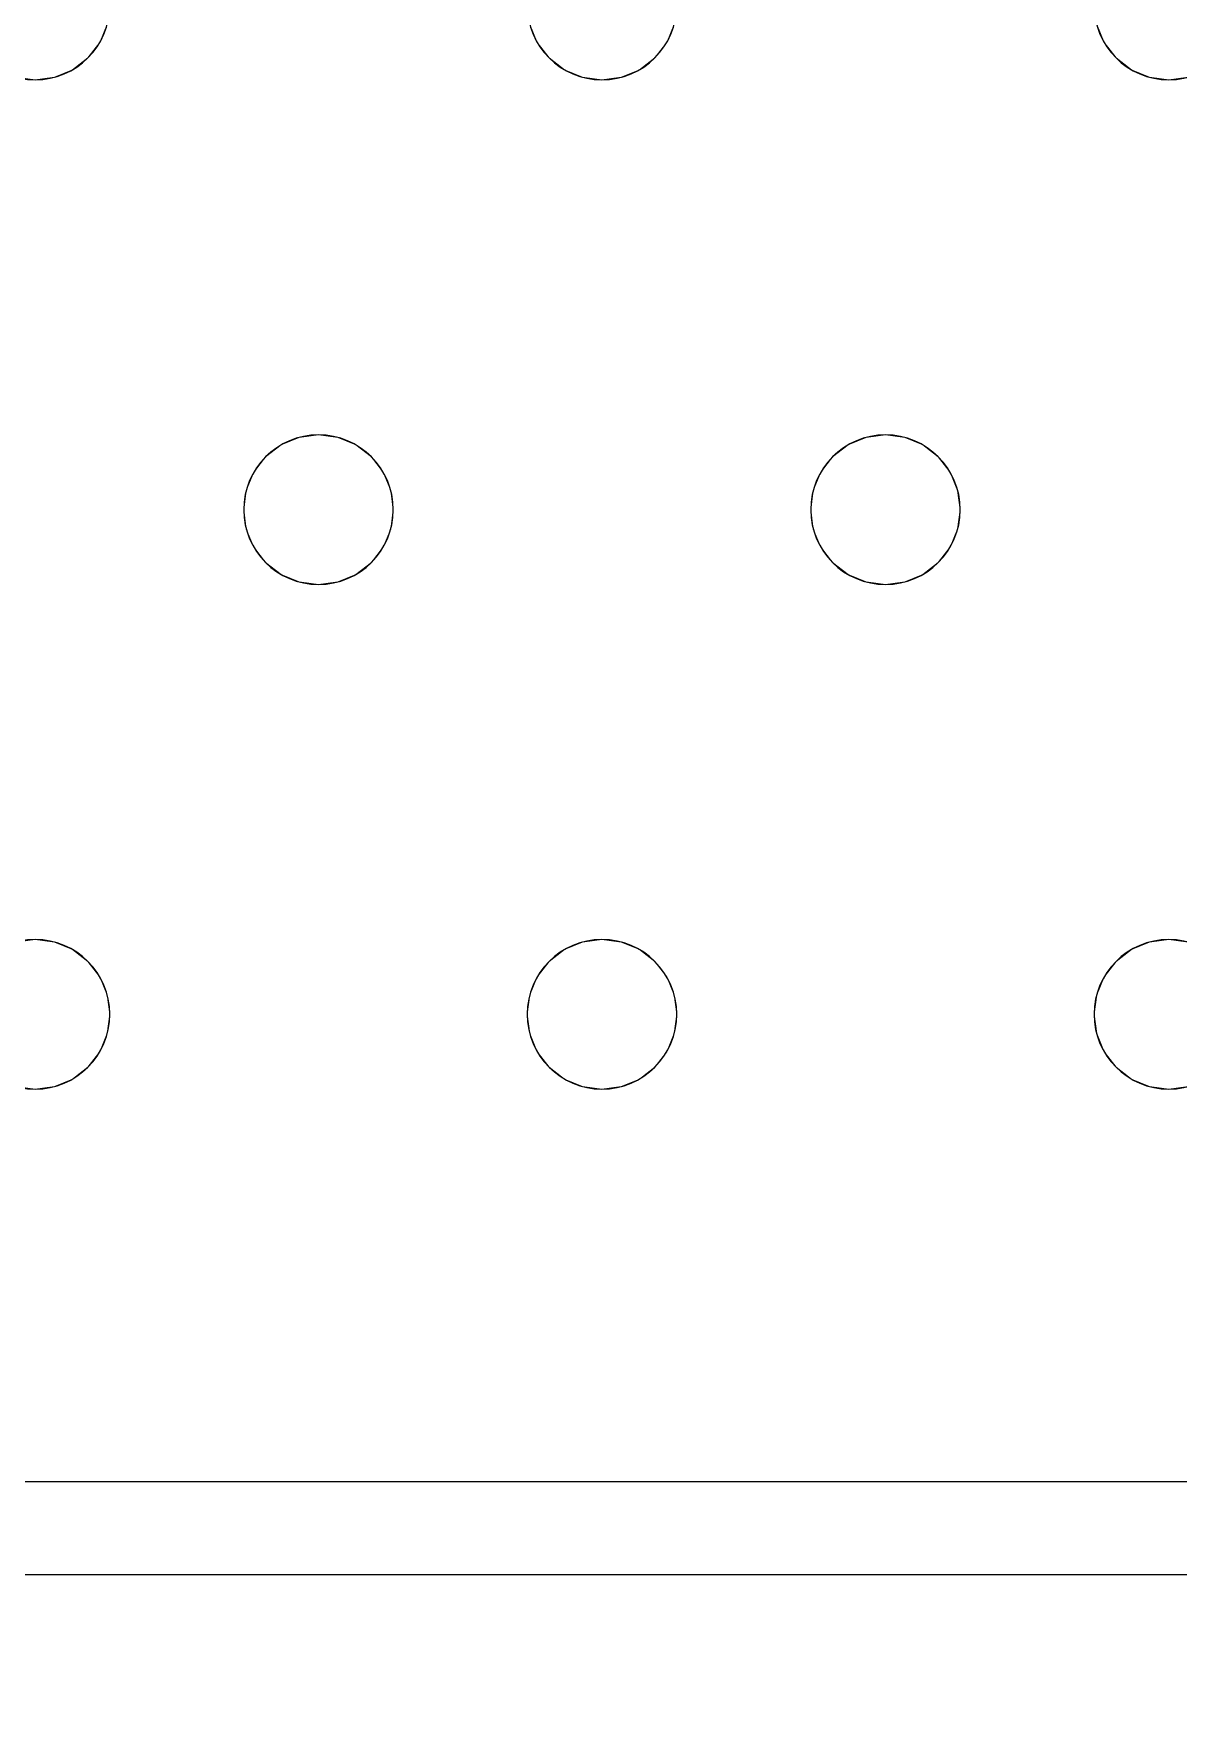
# Model space of a CAD drawing. Header units: millimetres. Extents: x -1 to 1601, y -701 to 1.
# Drawn here: x 1351 to 1412.3, y -405 to -315.5 of the extents above; entities that cross this region are included whole.
import ezdxf

# ---------------------------------------------------------------- set-up
doc = ezdxf.new("R2010")
doc.units = ezdxf.units.MM
doc.layers.add('IQ_200_3D', color=1, linetype='Continuous')
doc.layers.add('IQ_204_2D', color=7, linetype='Continuous')

msp = doc.modelspace()

# ---------------------------------------------------------------- linework, layer by layer
at = {"layer": 'IQ_200_3D', "lineweight": 18}
for points, invisible_edges in [([(122.762, -68.034, 850), (1477.238, -68.034, 850), (1477.238, -397.966, 850), (122.762, -397.966, 850)], 10), ([(122.762, -68.034, 860), (122.762, -397.966, 860), (1477.238, -397.966, 860), (1477.238, -68.034, 860)], 5), ([(1377.587, -315.035, 888), (1354.582, -316, 888), (1354.981, -315.035, 888), (1377.451, -314, 888)], 5), ([(1354.582, -316, 890), (1354.981, -315.035, 890), (1354.981, -315.035, 888), (1354.582, -316, 888)], 10), ([(1377.987, -316, 888), (1366.284, -337, 888), (1354.582, -316, 888), (1377.587, -315.035, 888)], 7), ([(1354.582, -316, 890), (1377.987, -316, 890), (1377.587, -315.035, 890), (1354.981, -315.035, 890)], 5), ([(1377.587, -315.035, 890), (1377.987, -316, 890), (1377.987, -316, 888), (1377.587, -315.035, 888)], 10), ([(1384.915, -316, 890), (1385.315, -315.035, 890), (1385.315, -315.035, 888), (1384.915, -316, 888)], 10), ([(1384.915, -316, 888), (1385.315, -315.035, 888), (1407.921, -315.035, 888), (1408.32, -316, 888)], 10), ([(1407.921, -315.035, 890), (1385.315, -315.035, 890), (1384.915, -316, 890), (1408.32, -316, 890)], 5), ([(1407.921, -315.035, 890), (1408.32, -316, 890), (1408.32, -316, 888), (1407.921, -315.035, 888)], 10), ([(1353.946, -316.828, 890), (1354.582, -316, 890), (1354.582, -316, 888), (1353.946, -316.828, 888)], 10), ([(1353.946, -316.828, 888), (1354.582, -316, 888), (1366.284, -337, 888), (1365.249, -337.136, 888)], 10), ([(1353.946, -316.828, 890), (1366.284, -337, 890), (1354.582, -316, 890)], 3), ([(1366.284, -337, 890), (1378.623, -316.828, 890), (1377.987, -316, 890), (1354.582, -316, 890)], 13), ([(1366.284, -337, 888), (1377.987, -316, 888), (1378.623, -316.828, 888), (1367.32, -337.136, 888)], 5), ([(1377.987, -316, 890), (1378.623, -316.828, 890), (1378.623, -316.828, 888), (1377.987, -316, 888)], 10), ([(1384.279, -316.828, 890), (1384.915, -316, 890), (1384.915, -316, 888), (1384.279, -316.828, 888)], 10), ([(1396.618, -337, 888), (1384.279, -316.828, 888), (1384.915, -316, 888), (1408.32, -316, 888)], 13), ([(1384.915, -316, 890), (1384.279, -316.828, 890), (1396.618, -337, 890), (1408.32, -316, 890)], 14), ([(1396.618, -337, 888), (1408.32, -316, 888), (1408.956, -316.828, 888), (1397.653, -337.136, 888)], 5), ([(1408.956, -316.828, 890), (1408.32, -316, 890), (1396.618, -337, 890), (1397.653, -337.136, 890)], 10), ([(1408.32, -316, 890), (1408.956, -316.828, 890), (1408.956, -316.828, 888), (1408.32, -316, 888)], 10), ([(1352.153, -317.864, 890), (1353.118, -317.464, 890), (1353.118, -317.464, 888), (1352.153, -317.864, 888)], 10), ([(1352.153, -317.864, 888), (1353.118, -317.464, 888), (1364.284, -337.536, 888), (1363.456, -338.172, 888)], 10), ([(1364.284, -337.536, 890), (1365.249, -337.136, 890), (1353.118, -317.464, 890), (1352.153, -317.864, 890)], 10), ([(1353.118, -317.464, 890), (1353.946, -316.828, 890), (1353.946, -316.828, 888), (1353.118, -317.464, 888)], 10), ([(1353.118, -317.464, 888), (1353.946, -316.828, 888), (1365.249, -337.136, 888), (1364.284, -337.536, 888)], 10), ([(1353.946, -316.828, 890), (1353.118, -317.464, 890), (1365.249, -337.136, 890), (1366.284, -337, 890)], 10), ([(1367.32, -337.136, 890), (1378.623, -316.828, 890), (1366.284, -337, 890)], 3), ([(1379.451, -317.464, 888), (1368.284, -337.536, 888), (1367.32, -337.136, 888), (1378.623, -316.828, 888)], 5), ([(1379.451, -317.464, 890), (1378.623, -316.828, 890), (1367.32, -337.136, 890), (1368.284, -337.536, 890)], 10), ([(1380.416, -317.864, 888), (1369.113, -338.172, 888), (1368.284, -337.536, 888), (1379.451, -317.464, 888)], 5), ([(1380.416, -317.864, 890), (1379.451, -317.464, 890), (1368.284, -337.536, 890), (1369.113, -338.172, 890)], 10), ([(1378.623, -316.828, 890), (1379.451, -317.464, 890), (1379.451, -317.464, 888), (1378.623, -316.828, 888)], 10), ([(1379.451, -317.464, 890), (1380.416, -317.864, 890), (1380.416, -317.864, 888), (1379.451, -317.464, 888)], 10), ([(1382.486, -317.864, 890), (1383.451, -317.464, 890), (1383.451, -317.464, 888), (1382.486, -317.864, 888)], 10), ([(1382.486, -317.864, 888), (1383.451, -317.464, 888), (1394.618, -337.536, 888), (1393.789, -338.172, 888)], 10), ([(1394.618, -337.536, 890), (1395.582, -337.136, 890), (1383.451, -317.464, 890), (1382.486, -317.864, 890)], 10), ([(1383.451, -317.464, 890), (1384.279, -316.828, 890), (1384.279, -316.828, 888), (1383.451, -317.464, 888)], 10), ([(1383.451, -317.464, 888), (1384.279, -316.828, 888), (1395.582, -337.136, 888), (1394.618, -337.536, 888)], 10), ([(1384.279, -316.828, 890), (1383.451, -317.464, 890), (1395.582, -337.136, 890), (1396.618, -337, 890)], 10), ([(1384.279, -316.828, 888), (1396.618, -337, 888), (1395.582, -337.136, 888)], 13), ([(1397.653, -337.136, 888), (1408.956, -316.828, 888), (1409.784, -317.464, 888), (1398.618, -337.536, 888)], 5), ([(1409.784, -317.464, 890), (1408.956, -316.828, 890), (1397.653, -337.136, 890)], 14), ([(1398.618, -337.536, 890), (1410.749, -317.864, 890), (1409.784, -317.464, 890), (1397.653, -337.136, 890)], 5), ([(1398.618, -337.536, 888), (1409.784, -317.464, 888), (1410.749, -317.864, 888)], 13), ([(1408.956, -316.828, 890), (1409.784, -317.464, 890), (1409.784, -317.464, 888), (1408.956, -316.828, 888)], 10), ([(1409.784, -317.464, 890), (1410.749, -317.864, 890), (1410.749, -317.864, 888), (1409.784, -317.464, 888)], 10), ([(1351.118, -318, 888), (1339.415, -339, 888), (1338.779, -338.172, 888), (1350.082, -317.864, 888)], 5), ([(1338.779, -338.172, 890), (1339.415, -339, 890), (1351.118, -318, 890), (1350.082, -317.864, 890)], 10), ([(1339.415, -339, 888), (1351.118, -318, 888), (1362.82, -339, 888), (1339.815, -339.965, 888)], 7), ([(1362.82, -339, 890), (1351.118, -318, 890), (1339.415, -339, 890), (1339.815, -339.965, 890)], 11), ([(1351.118, -318, 888), (1350.082, -317.864, 888), (1350.082, -317.864, 890), (1351.118, -318, 890)], 10), ([(1352.153, -317.864, 888), (1351.118, -318, 888), (1351.118, -318, 890), (1352.153, -317.864, 890)], 10), ([(1363.456, -338.172, 888), (1362.82, -339, 888), (1351.118, -318, 888), (1352.153, -317.864, 888)], 10), ([(1351.118, -318, 890), (1362.82, -339, 890), (1363.456, -338.172, 890), (1352.153, -317.864, 890)], 5), ([(1352.153, -317.864, 890), (1363.456, -338.172, 890), (1364.284, -337.536, 890)], 13), ([(1381.451, -318, 888), (1369.113, -338.172, 888), (1380.416, -317.864, 888)], 3), ([(1369.113, -338.172, 890), (1369.748, -339, 890), (1381.451, -318, 890), (1380.416, -317.864, 890)], 10), ([(1369.748, -339, 888), (1369.113, -338.172, 888), (1381.451, -318, 888), (1393.153, -339, 888)], 14), ([(1393.153, -339, 890), (1393.789, -338.172, 890), (1381.451, -318, 890), (1369.748, -339, 890)], 14), ([(1381.451, -318, 888), (1380.416, -317.864, 888), (1380.416, -317.864, 890), (1381.451, -318, 890)], 10), ([(1382.486, -317.864, 888), (1381.451, -318, 888), (1381.451, -318, 890), (1382.486, -317.864, 890)], 10), ([(1381.451, -318, 888), (1382.486, -317.864, 888), (1393.789, -338.172, 888), (1393.153, -339, 888)], 10), ([(1393.789, -338.172, 890), (1394.618, -337.536, 890), (1382.486, -317.864, 890), (1381.451, -318, 890)], 10), ([(1399.446, -338.172, 888), (1398.618, -337.536, 888), (1410.749, -317.864, 888), (1411.784, -318, 888)], 10), ([(1410.749, -317.864, 890), (1398.618, -337.536, 890), (1399.446, -338.172, 890), (1411.784, -318, 890)], 5), ([(1411.784, -318, 888), (1423.487, -339, 888), (1400.082, -339, 888), (1399.446, -338.172, 888)], 11), ([(1411.784, -318, 890), (1399.446, -338.172, 890), (1400.082, -339, 890)], 13), ([(1423.487, -339, 890), (1411.784, -318, 890), (1400.082, -339, 890), (1400.481, -339.965, 890)], 11), ([(1411.784, -318, 888), (1410.749, -317.864, 888), (1410.749, -317.864, 890), (1411.784, -318, 890)], 10), ([(1412.82, -317.864, 888), (1411.784, -318, 888), (1411.784, -318, 890), (1412.82, -317.864, 890)], 10), ([(1411.784, -318, 888), (1412.82, -317.864, 888), (1424.123, -338.172, 888), (1423.487, -339, 888)], 10), ([(1411.784, -318, 890), (1423.487, -339, 890), (1424.123, -338.172, 890), (1412.82, -317.864, 890)], 5), ([(1365.249, -337.136, 890), (1364.284, -337.536, 890), (1364.284, -337.536, 888), (1365.249, -337.136, 888)], 10), ([(1365.249, -337.136, 888), (1366.284, -337, 888), (1366.284, -337, 890), (1365.249, -337.136, 890)], 10), ([(1366.284, -337, 888), (1367.32, -337.136, 888), (1367.32, -337.136, 890), (1366.284, -337, 890)], 10), ([(1368.284, -337.536, 890), (1367.32, -337.136, 890), (1367.32, -337.136, 888), (1368.284, -337.536, 888)], 10), ([(1395.582, -337.136, 890), (1394.618, -337.536, 890), (1394.618, -337.536, 888), (1395.582, -337.136, 888)], 10), ([(1395.582, -337.136, 888), (1396.618, -337, 888), (1396.618, -337, 890), (1395.582, -337.136, 890)], 10), ([(1396.618, -337, 888), (1397.653, -337.136, 888), (1397.653, -337.136, 890), (1396.618, -337, 890)], 10), ([(1398.618, -337.536, 890), (1397.653, -337.136, 890), (1397.653, -337.136, 888), (1398.618, -337.536, 888)], 10), ([(1363.456, -338.172, 890), (1362.82, -339, 890), (1362.82, -339, 888), (1363.456, -338.172, 888)], 10), ([(1364.284, -337.536, 890), (1363.456, -338.172, 890), (1363.456, -338.172, 888), (1364.284, -337.536, 888)], 10), ([(1369.113, -338.172, 890), (1368.284, -337.536, 890), (1368.284, -337.536, 888), (1369.113, -338.172, 888)], 10), ([(1369.748, -339, 890), (1369.113, -338.172, 890), (1369.113, -338.172, 888), (1369.748, -339, 888)], 10), ([(1393.789, -338.172, 890), (1393.153, -339, 890), (1393.153, -339, 888), (1393.789, -338.172, 888)], 10), ([(1394.618, -337.536, 890), (1393.789, -338.172, 890), (1393.789, -338.172, 888), (1394.618, -337.536, 888)], 10), ([(1399.446, -338.172, 890), (1398.618, -337.536, 890), (1398.618, -337.536, 888), (1399.446, -338.172, 888)], 10), ([(1400.082, -339, 890), (1399.446, -338.172, 890), (1399.446, -338.172, 888), (1400.082, -339, 888)], 10), ([(1339.815, -339.965, 888), (1362.82, -339, 888), (1362.421, -339.965, 888)], 13), ([(1362.421, -339.965, 890), (1362.82, -339, 890), (1339.815, -339.965, 890)], 14), ([(1362.82, -339, 890), (1362.421, -339.965, 890), (1362.421, -339.965, 888), (1362.82, -339, 888)], 10), ([(1370.148, -339.965, 890), (1369.748, -339, 890), (1369.748, -339, 888), (1370.148, -339.965, 888)], 10), ([(1370.148, -339.965, 888), (1369.748, -339, 888), (1393.153, -339, 888), (1392.754, -339.965, 888)], 10), ([(1370.148, -339.965, 890), (1392.754, -339.965, 890), (1393.153, -339, 890), (1369.748, -339, 890)], 5), ([(1393.153, -339, 890), (1392.754, -339.965, 890), (1392.754, -339.965, 888), (1393.153, -339, 888)], 10), ([(1400.481, -339.965, 890), (1400.082, -339, 890), (1400.082, -339, 888), (1400.481, -339.965, 888)], 10), ([(1400.481, -339.965, 888), (1400.082, -339, 888), (1423.487, -339, 888), (1423.087, -339.965, 888)], 10), ([(1400.481, -339.965, 890), (1423.087, -339.965, 890), (1423.487, -339, 890)], 13), ([(1339.951, -341, 888), (1339.815, -339.965, 888), (1362.421, -339.965, 888), (1362.284, -341, 888)], 10), ([(1339.951, -341, 890), (1362.284, -341, 890), (1362.421, -339.965, 890), (1339.815, -339.965, 890)], 5), ([(1362.421, -339.965, 890), (1362.284, -341, 890), (1362.284, -341, 888), (1362.421, -339.965, 888)], 8), ([(1370.284, -341, 890), (1370.148, -339.965, 890), (1370.148, -339.965, 888), (1370.284, -341, 888)], 2), ([(1392.754, -339.965, 888), (1370.284, -341, 888), (1370.148, -339.965, 888)], 13), ([(1392.618, -341, 888), (1370.148, -342.035, 888), (1370.284, -341, 888), (1392.754, -339.965, 888)], 5), ([(1370.284, -341, 890), (1392.618, -341, 890), (1392.754, -339.965, 890), (1370.148, -339.965, 890)], 5), ([(1392.754, -339.965, 890), (1392.618, -341, 890), (1392.618, -341, 888), (1392.754, -339.965, 888)], 8), ([(1400.618, -341, 890), (1400.481, -339.965, 890), (1400.481, -339.965, 888), (1400.618, -341, 888)], 2), ([(1400.618, -341, 888), (1400.481, -339.965, 888), (1423.087, -339.965, 888), (1422.951, -341, 888)], 10), ([(1400.618, -341, 890), (1422.951, -341, 890), (1423.087, -339.965, 890), (1400.481, -339.965, 890)], 5), ([(1339.815, -342.035, 888), (1339.951, -341, 888), (1362.284, -341, 888), (1362.421, -342.035, 888)], 10), ([(1339.815, -342.035, 890), (1362.421, -342.035, 890), (1362.284, -341, 890), (1339.951, -341, 890)], 5), ([(1362.284, -341, 890), (1362.421, -342.035, 890), (1362.421, -342.035, 888), (1362.284, -341, 888)], 2), ([(1370.148, -342.035, 888), (1392.618, -341, 888), (1392.754, -342.035, 888), (1369.748, -343, 888)], 5), ([(1370.148, -342.035, 890), (1370.284, -341, 890), (1370.284, -341, 888), (1370.148, -342.035, 888)], 8), ([(1370.148, -342.035, 890), (1392.754, -342.035, 890), (1392.618, -341, 890), (1370.284, -341, 890)], 5), ([(1392.618, -341, 890), (1392.754, -342.035, 890), (1392.754, -342.035, 888), (1392.618, -341, 888)], 2), ([(1400.481, -342.035, 890), (1400.618, -341, 890), (1400.618, -341, 888), (1400.481, -342.035, 888)], 8), ([(1400.481, -342.035, 888), (1400.618, -341, 888), (1422.951, -341, 888), (1423.087, -342.035, 888)], 10), ([(1422.951, -341, 890), (1400.618, -341, 890), (1400.481, -342.035, 890), (1423.087, -342.035, 890)], 5), ([(1339.415, -343, 888), (1339.815, -342.035, 888), (1362.421, -342.035, 888), (1362.82, -343, 888)], 10), ([(1362.421, -342.035, 890), (1339.815, -342.035, 890), (1339.415, -343, 890), (1362.82, -343, 890)], 5), ([(1362.421, -342.035, 890), (1362.82, -343, 890), (1362.82, -343, 888), (1362.421, -342.035, 888)], 10), ([(1369.748, -343, 890), (1370.148, -342.035, 890), (1370.148, -342.035, 888), (1369.748, -343, 888)], 10), ([(1392.754, -342.035, 888), (1393.153, -343, 888), (1369.748, -343, 888)], 14), ([(1392.754, -342.035, 890), (1370.148, -342.035, 890), (1369.748, -343, 890), (1393.153, -343, 890)], 5), ([(1392.754, -342.035, 890), (1393.153, -343, 890), (1393.153, -343, 888), (1392.754, -342.035, 888)], 10), ([(1400.082, -343, 890), (1400.481, -342.035, 890), (1400.481, -342.035, 888), (1400.082, -343, 888)], 10), ([(1400.082, -343, 888), (1400.481, -342.035, 888), (1423.087, -342.035, 888), (1423.487, -343, 888)], 10), ([(1423.487, -343, 890), (1423.087, -342.035, 890), (1400.082, -343, 890), (1411.784, -364, 890)], 14), ([(1423.087, -342.035, 890), (1400.481, -342.035, 890), (1400.082, -343, 890)], 13), ([(1351.118, -364, 888), (1350.082, -364.136, 888), (1338.779, -343.828, 888), (1339.415, -343, 888)], 10), ([(1351.118, -364, 890), (1362.82, -343, 890), (1339.415, -343, 890), (1338.779, -343.828, 890)], 11), ([(1351.118, -364, 888), (1339.415, -343, 888), (1362.82, -343, 888), (1363.456, -343.828, 888)], 11), ([(1351.118, -364, 890), (1352.153, -364.136, 890), (1363.456, -343.828, 890), (1362.82, -343, 890)], 10), ([(1362.82, -343, 890), (1363.456, -343.828, 890), (1363.456, -343.828, 888), (1362.82, -343, 888)], 10), ([(1369.113, -343.828, 890), (1369.748, -343, 890), (1369.748, -343, 888), (1369.113, -343.828, 888)], 10), ([(1381.451, -364, 888), (1369.113, -343.828, 888), (1369.748, -343, 888), (1393.153, -343, 888)], 13), ([(1381.451, -364, 890), (1369.748, -343, 890), (1369.113, -343.828, 890), (1380.416, -364.136, 890)], 5), ([(1381.451, -364, 890), (1393.789, -343.828, 890), (1393.153, -343, 890), (1369.748, -343, 890)], 13), ([(1381.451, -364, 888), (1393.153, -343, 888), (1393.789, -343.828, 888), (1382.486, -364.136, 888)], 5), ([(1393.153, -343, 890), (1393.789, -343.828, 890), (1393.789, -343.828, 888), (1393.153, -343, 888)], 10), ([(1399.446, -343.828, 890), (1400.082, -343, 890), (1400.082, -343, 888), (1399.446, -343.828, 888)], 10), ([(1399.446, -343.828, 888), (1400.082, -343, 888), (1411.784, -364, 888), (1410.749, -364.136, 888)], 10), ([(1399.446, -343.828, 890), (1410.749, -364.136, 890), (1411.784, -364, 890), (1400.082, -343, 890)], 5), ([(1411.784, -364, 888), (1400.082, -343, 888), (1423.487, -343, 888), (1424.123, -343.828, 888)], 11), ([(1424.123, -343.828, 890), (1423.487, -343, 890), (1411.784, -364, 890), (1412.82, -364.136, 890)], 10), ([(1350.082, -364.136, 890), (1351.118, -364, 890), (1338.779, -343.828, 890), (1337.951, -344.464, 890)], 10), ([(1352.153, -364.136, 888), (1351.118, -364, 888), (1363.456, -343.828, 888)], 14), ([(1364.284, -344.464, 888), (1353.118, -364.536, 888), (1352.153, -364.136, 888), (1363.456, -343.828, 888)], 5), ([(1363.456, -343.828, 890), (1352.153, -364.136, 890), (1364.284, -344.464, 890)], 3), ([(1363.456, -343.828, 890), (1364.284, -344.464, 890), (1364.284, -344.464, 888), (1363.456, -343.828, 888)], 10), ([(1368.284, -344.464, 890), (1369.113, -343.828, 890), (1369.113, -343.828, 888), (1368.284, -344.464, 888)], 10), ([(1369.113, -343.828, 888), (1381.451, -364, 888), (1380.416, -364.136, 888), (1368.284, -344.464, 888)], 5), ([(1380.416, -364.136, 890), (1369.113, -343.828, 890), (1368.284, -344.464, 890), (1379.451, -364.536, 890)], 5), ([(1393.789, -343.828, 890), (1381.451, -364, 890), (1382.486, -364.136, 890), (1394.618, -344.464, 890)], 5), ([(1382.486, -364.136, 888), (1393.789, -343.828, 888), (1394.618, -344.464, 888), (1383.451, -364.536, 888)], 5), ([(1393.789, -343.828, 890), (1394.618, -344.464, 890), (1394.618, -344.464, 888), (1393.789, -343.828, 888)], 10), ([(1398.618, -344.464, 890), (1399.446, -343.828, 890), (1399.446, -343.828, 888), (1398.618, -344.464, 888)], 10), ([(1398.618, -344.464, 888), (1399.446, -343.828, 888), (1410.749, -364.136, 888), (1409.784, -364.536, 888)], 10), ([(1398.618, -344.464, 890), (1409.784, -364.536, 890), (1410.749, -364.136, 890), (1399.446, -343.828, 890)], 5), ([(1412.82, -364.136, 888), (1411.784, -364, 888), (1424.123, -343.828, 888), (1424.951, -344.464, 888)], 10), ([(1353.118, -364.536, 890), (1365.249, -344.864, 890), (1364.284, -344.464, 890), (1352.153, -364.136, 890)], 5), ([(1365.249, -344.864, 888), (1353.946, -365.172, 888), (1353.118, -364.536, 888), (1364.284, -344.464, 888)], 5), ([(1353.946, -365.172, 890), (1365.249, -344.864, 890), (1353.118, -364.536, 890)], 3), ([(1353.946, -365.172, 888), (1365.249, -344.864, 888), (1366.284, -345, 888)], 13), ([(1366.284, -345, 890), (1365.249, -344.864, 890), (1353.946, -365.172, 890), (1354.582, -366, 890)], 10), ([(1354.582, -366, 888), (1353.946, -365.172, 888), (1366.284, -345, 888), (1377.987, -366, 888)], 14), ([(1377.987, -366, 890), (1378.623, -365.172, 890), (1366.284, -345, 890), (1354.582, -366, 890)], 14), ([(1364.284, -344.464, 890), (1365.249, -344.864, 890), (1365.249, -344.864, 888), (1364.284, -344.464, 888)], 10), ([(1366.284, -345, 888), (1365.249, -344.864, 888), (1365.249, -344.864, 890), (1366.284, -345, 890)], 10), ([(1367.32, -344.864, 888), (1366.284, -345, 888), (1366.284, -345, 890), (1367.32, -344.864, 890)], 10), ([(1378.623, -365.172, 888), (1366.284, -345, 888), (1367.32, -344.864, 888), (1379.451, -364.536, 888)], 5), ([(1367.32, -344.864, 890), (1366.284, -345, 890), (1378.623, -365.172, 890), (1379.451, -364.536, 890)], 10), ([(1377.987, -366, 888), (1366.284, -345, 888), (1378.623, -365.172, 888)], 3), ([(1367.32, -344.864, 890), (1368.284, -344.464, 890), (1368.284, -344.464, 888), (1367.32, -344.864, 888)], 10), ([(1379.451, -364.536, 888), (1367.32, -344.864, 888), (1368.284, -344.464, 888), (1380.416, -364.136, 888)], 5), ([(1367.32, -344.864, 890), (1379.451, -364.536, 890), (1368.284, -344.464, 890)], 3), ([(1394.618, -344.464, 890), (1382.486, -364.136, 890), (1383.451, -364.536, 890)], 13), ([(1383.451, -364.536, 888), (1394.618, -344.464, 888), (1395.582, -344.864, 888), (1384.279, -365.172, 888)], 5), ([(1395.582, -344.864, 890), (1394.618, -344.464, 890), (1383.451, -364.536, 890), (1384.279, -365.172, 890)], 10), ([(1384.279, -365.172, 888), (1395.582, -344.864, 888), (1396.618, -345, 888)], 13), ([(1384.279, -365.172, 890), (1384.915, -366, 890), (1396.618, -345, 890), (1395.582, -344.864, 890)], 10), ([(1384.915, -366, 888), (1384.279, -365.172, 888), (1396.618, -345, 888), (1408.32, -366, 888)], 14), ([(1408.32, -366, 890), (1408.956, -365.172, 890), (1396.618, -345, 890), (1384.915, -366, 890)], 14), ([(1394.618, -344.464, 890), (1395.582, -344.864, 890), (1395.582, -344.864, 888), (1394.618, -344.464, 888)], 10), ([(1396.618, -345, 888), (1395.582, -344.864, 888), (1395.582, -344.864, 890), (1396.618, -345, 890)], 10), ([(1397.653, -344.864, 888), (1396.618, -345, 888), (1396.618, -345, 890), (1397.653, -344.864, 890)], 10), ([(1396.618, -345, 888), (1397.653, -344.864, 888), (1408.956, -365.172, 888), (1408.32, -366, 888)], 10), ([(1408.956, -365.172, 890), (1397.653, -344.864, 890), (1396.618, -345, 890)], 13), ([(1397.653, -344.864, 890), (1398.618, -344.464, 890), (1398.618, -344.464, 888), (1397.653, -344.864, 888)], 10), ([(1409.784, -364.536, 888), (1408.956, -365.172, 888), (1397.653, -344.864, 888), (1398.618, -344.464, 888)], 10), ([(1397.653, -344.864, 890), (1408.956, -365.172, 890), (1409.784, -364.536, 890), (1398.618, -344.464, 890)], 5), ([(1350.082, -364.136, 888), (1351.118, -364, 888), (1351.118, -364, 890), (1350.082, -364.136, 890)], 10), ([(1351.118, -364, 888), (1352.153, -364.136, 888), (1352.153, -364.136, 890), (1351.118, -364, 890)], 10), ([(1353.118, -364.536, 890), (1352.153, -364.136, 890), (1352.153, -364.136, 888), (1353.118, -364.536, 888)], 10), ([(1380.416, -364.136, 890), (1379.451, -364.536, 890), (1379.451, -364.536, 888), (1380.416, -364.136, 888)], 10), ([(1380.416, -364.136, 888), (1381.451, -364, 888), (1381.451, -364, 890), (1380.416, -364.136, 890)], 10), ([(1381.451, -364, 888), (1382.486, -364.136, 888), (1382.486, -364.136, 890), (1381.451, -364, 890)], 10), ([(1383.451, -364.536, 890), (1382.486, -364.136, 890), (1382.486, -364.136, 888), (1383.451, -364.536, 888)], 10), ([(1410.749, -364.136, 890), (1409.784, -364.536, 890), (1409.784, -364.536, 888), (1410.749, -364.136, 888)], 10), ([(1410.749, -364.136, 888), (1411.784, -364, 888), (1411.784, -364, 890), (1410.749, -364.136, 890)], 10), ([(1411.784, -364, 888), (1412.82, -364.136, 888), (1412.82, -364.136, 890), (1411.784, -364, 890)], 10), ([(1353.946, -365.172, 890), (1353.118, -364.536, 890), (1353.118, -364.536, 888), (1353.946, -365.172, 888)], 10), ([(1379.451, -364.536, 890), (1378.623, -365.172, 890), (1378.623, -365.172, 888), (1379.451, -364.536, 888)], 10), ([(1384.279, -365.172, 890), (1383.451, -364.536, 890), (1383.451, -364.536, 888), (1384.279, -365.172, 888)], 10), ([(1409.784, -364.536, 890), (1408.956, -365.172, 890), (1408.956, -365.172, 888), (1409.784, -364.536, 888)], 10), ([(1354.582, -366, 890), (1353.946, -365.172, 890), (1353.946, -365.172, 888), (1354.582, -366, 888)], 10), ([(1378.623, -365.172, 890), (1377.987, -366, 890), (1377.987, -366, 888), (1378.623, -365.172, 888)], 10), ([(1384.915, -366, 890), (1384.279, -365.172, 890), (1384.279, -365.172, 888), (1384.915, -366, 888)], 10), ([(1408.956, -365.172, 890), (1408.32, -366, 890), (1408.32, -366, 888), (1408.956, -365.172, 888)], 10), ([(1354.981, -366.965, 890), (1354.582, -366, 890), (1354.582, -366, 888), (1354.981, -366.965, 888)], 10), ([(1377.987, -366, 888), (1377.587, -366.965, 888), (1354.981, -366.965, 888), (1354.582, -366, 888)], 10), ([(1354.981, -366.965, 890), (1377.587, -366.965, 890), (1377.987, -366, 890), (1354.582, -366, 890)], 5), ([(1377.987, -366, 890), (1377.587, -366.965, 890), (1377.587, -366.965, 888), (1377.987, -366, 888)], 10), ([(1385.315, -366.965, 890), (1384.915, -366, 890), (1384.915, -366, 888), (1385.315, -366.965, 888)], 10), ([(1385.315, -366.965, 888), (1384.915, -366, 888), (1408.32, -366, 888), (1407.921, -366.965, 888)], 10), ([(1408.32, -366, 890), (1384.915, -366, 890), (1385.315, -366.965, 890), (1407.921, -366.965, 890)], 5), ([(1408.32, -366, 890), (1407.921, -366.965, 890), (1407.921, -366.965, 888), (1408.32, -366, 888)], 10), ([(1355.118, -368, 890), (1354.981, -366.965, 890), (1354.981, -366.965, 888), (1355.118, -368, 888)], 2), ([(1355.118, -368, 888), (1354.981, -366.965, 888), (1377.587, -366.965, 888), (1377.451, -368, 888)], 10), ([(1355.118, -368, 890), (1377.451, -368, 890), (1377.587, -366.965, 890), (1354.981, -366.965, 890)], 5), ([(1377.587, -366.965, 890), (1377.451, -368, 890), (1377.451, -368, 888), (1377.587, -366.965, 888)], 8), ([(1385.451, -368, 890), (1385.315, -366.965, 890), (1385.315, -366.965, 888), (1385.451, -368, 888)], 2), ([(1407.921, -366.965, 888), (1407.784, -368, 888), (1385.451, -368, 888), (1385.315, -366.965, 888)], 10), ([(1385.451, -368, 890), (1407.784, -368, 890), (1407.921, -366.965, 890), (1385.315, -366.965, 890)], 5), ([(1407.921, -366.965, 890), (1407.784, -368, 890), (1407.784, -368, 888), (1407.921, -366.965, 888)], 8), ([(1354.981, -369.035, 890), (1355.118, -368, 890), (1355.118, -368, 888), (1354.981, -369.035, 888)], 8), ([(1354.981, -369.035, 888), (1355.118, -368, 888), (1377.451, -368, 888), (1377.587, -369.035, 888)], 10), ([(1377.451, -368, 890), (1355.118, -368, 890), (1354.981, -369.035, 890), (1377.587, -369.035, 890)], 5), ([(1377.451, -368, 890), (1377.587, -369.035, 890), (1377.587, -369.035, 888), (1377.451, -368, 888)], 2), ([(1385.315, -369.035, 890), (1385.451, -368, 890), (1385.451, -368, 888), (1385.315, -369.035, 888)], 8), ([(1385.315, -369.035, 888), (1385.451, -368, 888), (1407.784, -368, 888), (1407.921, -369.035, 888)], 10), ([(1385.315, -369.035, 890), (1407.921, -369.035, 890), (1407.784, -368, 890), (1385.451, -368, 890)], 5), ([(1407.784, -368, 890), (1407.921, -369.035, 890), (1407.921, -369.035, 888), (1407.784, -368, 888)], 2), ([(1354.582, -370, 890), (1354.981, -369.035, 890), (1354.981, -369.035, 888), (1354.582, -370, 888)], 10), ([(1377.587, -369.035, 888), (1377.987, -370, 888), (1354.582, -370, 888), (1354.981, -369.035, 888)], 10), ([(1354.582, -370, 890), (1377.987, -370, 890), (1377.587, -369.035, 890), (1354.981, -369.035, 890)], 5), ([(1377.587, -369.035, 890), (1377.987, -370, 890), (1377.987, -370, 888), (1377.587, -369.035, 888)], 10), ([(1408.32, -370, 888), (1384.279, -370.828, 888), (1384.915, -370, 888), (1407.921, -369.035, 888)], 5), ([(1384.915, -370, 890), (1384.279, -370.828, 890), (1408.32, -370, 890), (1407.921, -369.035, 890)], 10), ([(1384.915, -370, 890), (1385.315, -369.035, 890), (1385.315, -369.035, 888), (1384.915, -370, 888)], 10), ([(1407.921, -369.035, 888), (1384.915, -370, 888), (1385.315, -369.035, 888)], 13), ([(1407.921, -369.035, 890), (1385.315, -369.035, 890), (1384.915, -370, 890)], 13), ([(1407.921, -369.035, 890), (1408.32, -370, 890), (1408.32, -370, 888), (1407.921, -369.035, 888)], 10), ([(1378.623, -370.828, 888), (1353.118, -371.464, 888), (1353.946, -370.828, 888), (1377.987, -370, 888)], 5), ([(1378.623, -370.828, 890), (1377.987, -370, 890), (1353.946, -370.828, 890), (1353.118, -371.464, 890)], 10), ([(1353.946, -370.828, 890), (1354.582, -370, 890), (1354.582, -370, 888), (1353.946, -370.828, 888)], 10), ([(1354.582, -370, 888), (1377.987, -370, 888), (1353.946, -370.828, 888)], 3), ([(1354.582, -370, 890), (1353.946, -370.828, 890), (1377.987, -370, 890)], 14), ([(1377.987, -370, 890), (1378.623, -370.828, 890), (1378.623, -370.828, 888), (1377.987, -370, 888)], 10), ([(1408.956, -370.828, 888), (1383.451, -371.464, 888), (1384.279, -370.828, 888), (1408.32, -370, 888)], 5), ([(1384.279, -370.828, 890), (1384.915, -370, 890), (1384.915, -370, 888), (1384.279, -370.828, 888)], 10), ([(1408.32, -370, 890), (1384.279, -370.828, 890), (1408.956, -370.828, 890)], 3), ([(1408.32, -370, 890), (1408.956, -370.828, 890), (1408.956, -370.828, 888), (1408.32, -370, 888)], 10), ([(1379.451, -371.464, 888), (1352.153, -371.864, 888), (1353.118, -371.464, 888), (1378.623, -370.828, 888)], 5), ([(1379.451, -371.464, 890), (1378.623, -370.828, 890), (1353.118, -371.464, 890), (1352.153, -371.864, 890)], 10), ([(1353.118, -371.464, 890), (1353.946, -370.828, 890), (1353.946, -370.828, 888), (1353.118, -371.464, 888)], 10), ([(1378.623, -370.828, 890), (1379.451, -371.464, 890), (1379.451, -371.464, 888), (1378.623, -370.828, 888)], 10), ([(1383.451, -371.464, 890), (1384.279, -370.828, 890), (1384.279, -370.828, 888), (1383.451, -371.464, 888)], 10), ([(1408.956, -370.828, 888), (1409.784, -371.464, 888), (1383.451, -371.464, 888)], 14), ([(1383.451, -371.464, 890), (1409.784, -371.464, 890), (1408.956, -370.828, 890), (1384.279, -370.828, 890)], 5), ([(1408.956, -370.828, 890), (1409.784, -371.464, 890), (1409.784, -371.464, 888), (1408.956, -370.828, 888)], 10), ([(1138.784, -372, 888), (1475.251, -393, 888), (810.251, -393, 888), (1108.451, -372, 888)], 13), ([(810.251, -393, 890), (1475.251, -393, 890), (1138.784, -372, 890), (1108.451, -372, 890)], 14), ([(1169.118, -372, 890), (1168.082, -371.864, 890), (1138.784, -372, 890), (1475.251, -393, 890)], 14), ([(1475.251, -393, 888), (1138.784, -372, 888), (1169.118, -372, 888), (1199.451, -372, 888)], 15), ([(1199.451, -372, 890), (1198.416, -371.864, 890), (1169.118, -372, 890), (1475.251, -393, 890)], 14), ([(1229.784, -372, 890), (1228.749, -371.864, 890), (1199.451, -372, 890), (1475.251, -393, 890)], 14), ([(1475.251, -393, 888), (1199.451, -372, 888), (1229.784, -372, 888), (1260.118, -372, 888)], 15), ([(1475.251, -393, 890), (1290.451, -372, 890), (1260.118, -372, 890), (1229.784, -372, 890)], 15), ([(1475.251, -393, 888), (1260.118, -372, 888), (1290.451, -372, 888), (1320.784, -372, 888)], 15), ([(1320.784, -372, 890), (1319.749, -371.864, 890), (1290.451, -372, 890), (1475.251, -393, 890)], 14), ([(1351.118, -372, 888), (1475.251, -393, 888), (1320.784, -372, 888), (1350.082, -371.864, 888)], 7), ([(1320.784, -372, 890), (1475.251, -393, 890), (1351.118, -372, 890), (1350.082, -371.864, 890)], 11), ([(1351.118, -372, 888), (1350.082, -371.864, 888), (1350.082, -371.864, 890), (1351.118, -372, 890)], 10), ([(1380.416, -371.864, 888), (1351.118, -372, 888), (1352.153, -371.864, 888), (1379.451, -371.464, 888)], 5), ([(1380.416, -371.864, 890), (1379.451, -371.464, 890), (1352.153, -371.864, 890), (1351.118, -372, 890)], 10), ([(1352.153, -371.864, 888), (1351.118, -372, 888), (1351.118, -372, 890), (1352.153, -371.864, 890)], 10), ([(1351.118, -372, 888), (1380.416, -371.864, 888), (1381.451, -372, 888), (1475.251, -393, 888)], 13), ([(1381.451, -372, 890), (1380.416, -371.864, 890), (1351.118, -372, 890), (1475.251, -393, 890)], 14), ([(1352.153, -371.864, 890), (1353.118, -371.464, 890), (1353.118, -371.464, 888), (1352.153, -371.864, 888)], 10), ([(1379.451, -371.464, 890), (1380.416, -371.864, 890), (1380.416, -371.864, 888), (1379.451, -371.464, 888)], 10), ([(1381.451, -372, 888), (1380.416, -371.864, 888), (1380.416, -371.864, 890), (1381.451, -372, 890)], 10), ([(1382.486, -371.864, 888), (1381.451, -372, 888), (1381.451, -372, 890), (1382.486, -371.864, 890)], 10), ([(1381.451, -372, 888), (1382.486, -371.864, 888), (1410.749, -371.864, 888), (1411.784, -372, 888)], 10), ([(1381.451, -372, 890), (1411.784, -372, 890), (1410.749, -371.864, 890), (1382.486, -371.864, 890)], 5), ([(1381.451, -372, 888), (1411.784, -372, 888), (1475.251, -393, 888)], 15), ([(1411.784, -372, 890), (1381.451, -372, 890), (1475.251, -393, 890)], 15), ([(1382.486, -371.864, 890), (1383.451, -371.464, 890), (1383.451, -371.464, 888), (1382.486, -371.864, 888)], 10), ([(1382.486, -371.864, 888), (1383.451, -371.464, 888), (1409.784, -371.464, 888), (1410.749, -371.864, 888)], 10), ([(1382.486, -371.864, 890), (1410.749, -371.864, 890), (1409.784, -371.464, 890), (1383.451, -371.464, 890)], 5), ([(1409.784, -371.464, 890), (1410.749, -371.864, 890), (1410.749, -371.864, 888), (1409.784, -371.464, 888)], 10), ([(1411.784, -372, 888), (1410.749, -371.864, 888), (1410.749, -371.864, 890), (1411.784, -372, 890)], 10), ([(1412.82, -371.864, 888), (1411.784, -372, 888), (1411.784, -372, 890), (1412.82, -371.864, 890)], 10), ([(1475.251, -393, 888), (1411.784, -372, 888), (1412.82, -371.864, 888), (1441.082, -371.864, 888)], 13), ([(1412.82, -371.864, 890), (1411.784, -372, 890), (1475.251, -393, 890)], 14)]:
    msp.add_3dface(points, dxfattribs=dict(at, invisible_edges=invisible_edges))
for points in [[(810.251, -393, 890), (810.251, -393, 888), (1475.251, -393, 888), (1475.251, -393, 890)], [(1477.238, -397.966, 850), (1477.238, -397.966, 860), (122.762, -397.966, 860), (122.762, -397.966, 850)]]:
    msp.add_3dface(points, dxfattribs=at)
at = {"layer": 'IQ_204_2D'}
for p, q in [((810.251, -393), (1475.251, -393)), ((122.762, -397.966), (1477.238, -397.966))]:
    msp.add_line(p, q, dxfattribs=at)
for centre, start, end in [((1351.118, -314), 180, 360), ((1381.451, -314), 180, 360), ((1381.451, -314), 180, 360), ((1381.451, -314), 180, 360), ((1411.784, -314), 180, 360), ((1366.284, -341), 0, 180), ((1366.284, -341), 0, 180), ((1366.284, -341), 360, 180), ((1396.618, -341), 0, 180), ((1366.284, -341), 180, 360), ((1366.284, -341), 180, 360), ((1366.284, -341), 180, 360), ((1396.618, -341), 180, 360), ((1351.118, -368), 360, 180), ((1381.451, -368), 0, 180), ((1381.451, -368), 0, 180), ((1381.451, -368), 360, 180), ((1411.784, -368), 0, 180), ((1351.118, -368), 180, 360), ((1381.451, -368), 180, 360), ((1381.451, -368), 180, 360), ((1381.451, -368), 180, 360), ((1411.784, -368), 180, 360)]:
    msp.add_arc(centre, 4, start, end, dxfattribs=at)

# ---------------------------------------------------------------- meshes
at = {"layer": 'IQ_200_3D', "lineweight": 18}
mesh = msp.add_polyface(dxfattribs=at)
corners = [(1600, 0, 850), (1600, -700, 850), (0, -700, 850), (0, 0, 850), (1210.5, -594, 850), (1211.556, -602.023, 850), (1214.653, -609.5, 850), (1219.58, -615.92, 850), (1226, -620.847, 850), (1233.477, -623.944, 850), (1241.5, -625, 850), (1459.5, -625, 850), (1467.523, -623.944, 850), (1475, -620.847, 850), (1481.42, -615.92, 850), (1486.347, -609.5, 850), (1489.444, -602.023, 850), (1490.5, -594, 850), (1490.5, -476, 850), (1489.444, -467.977, 850), (1486.347, -460.5, 850), (1481.42, -454.08, 850), (1475, -449.153, 850), (1467.523, -446.056, 850), (1459.5, -445, 850), (1241.5, -445, 850), (1233.477, -446.056, 850), (1226, -449.153, 850), (1219.58, -454.08, 850), (1214.653, -460.5, 850), (1211.556, -467.977, 850), (1210.5, -476, 850), (1477.5, -68.034, 850), (122.5, -68.034, 850), (110.412, -69.625, 850), (99.148, -74.291, 850), (89.475, -81.713, 850), (82.053, -91.386, 850), (77.388, -102.65, 850), (75.796, -114.738, 850), (75.796, -351.262, 850), (77.388, -363.35, 850), (82.053, -374.614, 850), (89.475, -384.287, 850), (99.148, -391.709, 850), (110.412, -396.375, 850), (122.5, -397.966, 850), (1477.5, -397.966, 850), (1489.588, -396.375, 850), (1500.852, -391.709, 850), (1510.525, -384.287, 850), (1517.947, -374.614, 850), (1522.612, -363.35, 850), (1524.204, -351.262, 850), (1524.204, -114.738, 850), (1522.612, -102.65, 850), (1517.947, -91.386, 850), (1510.525, -81.713, 850), (1500.852, -74.291, 850), (1489.588, -69.625, 850)]
mesh.append_faces([[corners[k] for k in face] for face in [(37, 3, 36), (35, 3, 34), (4, 46, 31), (31, 46, 30), (55, 0, 54), (16, 1, 15), (14, 1, 13), (21, 49, 20), (11, 1, 10)]], dxfattribs={"vtx0": -1, "vtx1": -1})
mesh.append_faces([[corners[k] for k in face] for face in [(3, 37, 38), (3, 38, 39), (3, 39, 40, 2), (2, 40, 41), (46, 4, 5), (2, 6, 7), (46, 29, 30), (46, 28, 29), (26, 46, 47, 25), (46, 26, 27), (0, 59, 32, 3), (20, 49, 50, 19), (47, 24, 25), (0, 55, 56), (1, 52, 53), (19, 50, 51, 18), (1, 16, 17)]], dxfattribs={"vtx0": -1, "vtx2": -1})
mesh.append_faces([[corners[k] for k in face] for face in [(2, 45, 46, 5), (1, 17, 18, 51)]], dxfattribs={"vtx0": -1, "vtx2": -1, "vtx3": -1})
mesh.append_faces([[corners[k] for k in face] for face in [(41, 42, 2), (35, 36, 3), (33, 34, 3, 32), (43, 44, 2), (44, 45, 2), (42, 43, 2), (5, 6, 2), (27, 28, 46), (7, 8, 2), (8, 9, 2), (58, 59, 0), (56, 57, 0), (57, 58, 0), (51, 52, 1), (23, 24, 47), (11, 12, 1), (12, 13, 1), (14, 15, 1)]], dxfattribs={"vtx1": -1, "vtx2": -1})
mesh.append_faces([[corners[k] for k in face] for face in [(1, 2, 9, 10), (47, 48, 22, 23), (48, 49, 21, 22), (53, 54, 0, 1)]], dxfattribs={"vtx1": -1, "vtx3": -1})
mesh = msp.add_polyface(dxfattribs=at)
corners = [(1600, -700, 900), (1600, -23, 900), (0, -23, 900), (0, -700, 900), (90, -35.113, 900), (1510, -35.113, 900), (1529.382, -37.665, 900), (1547.443, -45.146, 900), (1562.953, -57.047, 900), (1574.854, -72.557, 900), (1582.335, -90.618, 900), (1584.887, -110, 900), (1584.887, -610, 900), (1582.335, -629.382, 900), (1574.854, -647.443, 900), (1562.953, -662.953, 900), (1547.443, -674.854, 900), (1529.382, -682.335, 900), (1510, -684.887, 900), (90, -684.887, 900), (70.618, -682.335, 900), (52.557, -674.854, 900), (37.047, -662.953, 900), (25.146, -647.443, 900), (17.665, -629.382, 900), (15.113, -610, 900), (15.113, -110, 900), (17.665, -90.618, 900), (25.146, -72.557, 900), (37.047, -57.047, 900), (52.557, -45.146, 900), (70.618, -37.665, 900)]
mesh.append_faces([[corners[k] for k in face] for face in [(9, 1, 8), (14, 0, 13), (31, 2, 30), (28, 2, 27), (21, 3, 20), (23, 3, 22)]], dxfattribs={"vtx0": -1, "vtx1": -1})
mesh.append_faces([[corners[k] for k in face] for face in [(1, 9, 10), (1, 11, 12, 0), (0, 14, 15), (0, 18, 19), (2, 28, 29), (3, 23, 24)]], dxfattribs={"vtx0": -1, "vtx2": -1})
mesh.append_faces([[corners[k] for k in face] for face in [(10, 11, 1), (5, 6, 1), (7, 8, 1), (6, 7, 1), (12, 13, 0), (15, 16, 0), (17, 18, 0), (16, 17, 0), (31, 4, 2), (29, 30, 2), (26, 27, 2), (21, 22, 3), (24, 25, 3)]], dxfattribs={"vtx1": -1, "vtx2": -1})
mesh.append_faces([[corners[k] for k in face] for face in [(4, 5, 1, 2), (25, 26, 2, 3), (19, 20, 3, 0)]], dxfattribs={"vtx1": -1, "vtx3": -1})
mesh = msp.add_polyface(dxfattribs=at)
corners = [(1510, -48.392, 890), (90, -48.392, 890), (66.424, -53.082, 890), (46.437, -66.437, 890), (33.082, -86.424, 890), (28.392, -110, 890), (28.392, -610, 890), (33.082, -633.576, 890), (46.437, -653.563, 890), (66.424, -666.918, 890), (90, -671.608, 890), (1510, -671.608, 890), (1533.576, -666.918, 890), (1553.563, -653.563, 890), (1566.918, -633.576, 890), (1571.608, -610, 890), (1571.608, -110, 890), (1566.918, -86.424, 890), (1553.563, -66.437, 890), (1533.576, -53.082, 890), (122.5, -418.034, 890), (1477.5, -418.034, 890), (1489.656, -419.634, 890), (1500.983, -424.326, 890), (1510.71, -431.79, 890), (1518.174, -441.517, 890), (1522.866, -452.844, 890), (1524.466, -465, 890), (1524.466, -605, 890), (1522.866, -617.156, 890), (1518.174, -628.483, 890), (1510.71, -638.21, 890), (1500.983, -645.674, 890), (1489.656, -650.366, 890), (1477.5, -651.966, 890), (122.5, -651.966, 890), (110.344, -650.366, 890), (99.017, -645.674, 890), (89.29, -638.21, 890), (81.826, -628.483, 890), (77.134, -617.156, 890), (75.534, -605, 890), (75.534, -465, 890), (77.134, -452.844, 890), (81.826, -441.517, 890), (89.29, -431.79, 890), (99.017, -424.326, 890), (110.344, -419.634, 890), (122.5, -68.034, 890), (1477.5, -68.034, 890), (1489.588, -69.625, 890), (1500.852, -74.291, 890), (1510.525, -81.713, 890), (1517.947, -91.386, 890), (1522.612, -102.65, 890), (1524.204, -114.738, 890), (1524.204, -351.262, 890), (1522.612, -363.35, 890), (1517.947, -374.614, 890), (1510.525, -384.287, 890), (1500.852, -391.709, 890), (1489.588, -396.375, 890), (1477.5, -397.966, 890), (122.5, -397.966, 890), (110.412, -396.375, 890), (99.148, -391.709, 890), (89.475, -384.287, 890), (82.053, -374.614, 890), (77.388, -363.35, 890), (75.796, -351.262, 890), (75.796, -114.738, 890), (77.388, -102.65, 890), (82.053, -91.386, 890), (89.475, -81.713, 890), (99.148, -74.291, 890), (110.412, -69.625, 890)]
mesh.append_faces([[corners[k] for k in face] for face in [(65, 47, 64), (75, 1, 74), (71, 5, 70), (73, 2, 72)]], dxfattribs={"vtx0": -1, "vtx1": -1})
mesh.append_faces([[corners[k] for k in face] for face in [(15, 28, 29, 14), (11, 32, 33), (16, 55, 56, 15), (54, 17, 18, 53), (53, 18, 19, 52), (52, 19, 0, 51), (0, 50, 51), (10, 37, 38, 9), (64, 47, 20, 63), (8, 39, 40, 7), (39, 8, 9, 38), (69, 42, 43), (1, 75, 48, 0), (3, 71, 72, 2)]], dxfattribs={"vtx0": -1, "vtx2": -1})
mesh.append_faces([[corners[k] for k in face] for face in [(6, 41, 42, 69)]], dxfattribs={"vtx0": -1, "vtx2": -1, "vtx3": -1})
mesh.append_faces([[corners[k] for k in face] for face in [(11, 33, 34, 35), (71, 3, 4, 5)]], dxfattribs={"vtx0": -1, "vtx3": -1})
mesh.append_faces([[corners[k] for k in face] for face in [(49, 50, 0, 48), (36, 37, 10)]], dxfattribs={"vtx1": -1, "vtx2": -1})
mesh.append_faces([[corners[k] for k in face] for face in [(27, 28, 15, 56)]], dxfattribs={"vtx1": -1, "vtx2": -1, "vtx3": -1})
mesh.append_faces([[corners[k] for k in face] for face in [(13, 14, 29, 30), (12, 13, 30, 31), (26, 27, 56, 57), (31, 32, 11, 12), (24, 25, 58, 59), (21, 22, 61, 62), (22, 23, 60, 61), (23, 24, 59, 60), (25, 26, 57, 58), (54, 55, 16, 17), (20, 21, 62, 63), (35, 36, 10, 11), (45, 46, 66, 67), (46, 47, 65, 66), (6, 7, 40, 41), (43, 44, 68, 69), (44, 45, 67, 68), (73, 74, 1, 2), (69, 70, 5, 6)]], dxfattribs={"vtx1": -1, "vtx3": -1})
mesh = msp.add_polyface(dxfattribs=at)
corners = [(122.5, -397.966, 890), (1477.5, -397.966, 890), (1477.5, -397.966, 850), (122.5, -397.966, 850)]
mesh.append_faces([[corners[k] for k in face] for face in [(0, 1, 2, 3)]])

doc.saveas('drawing.dxf')
